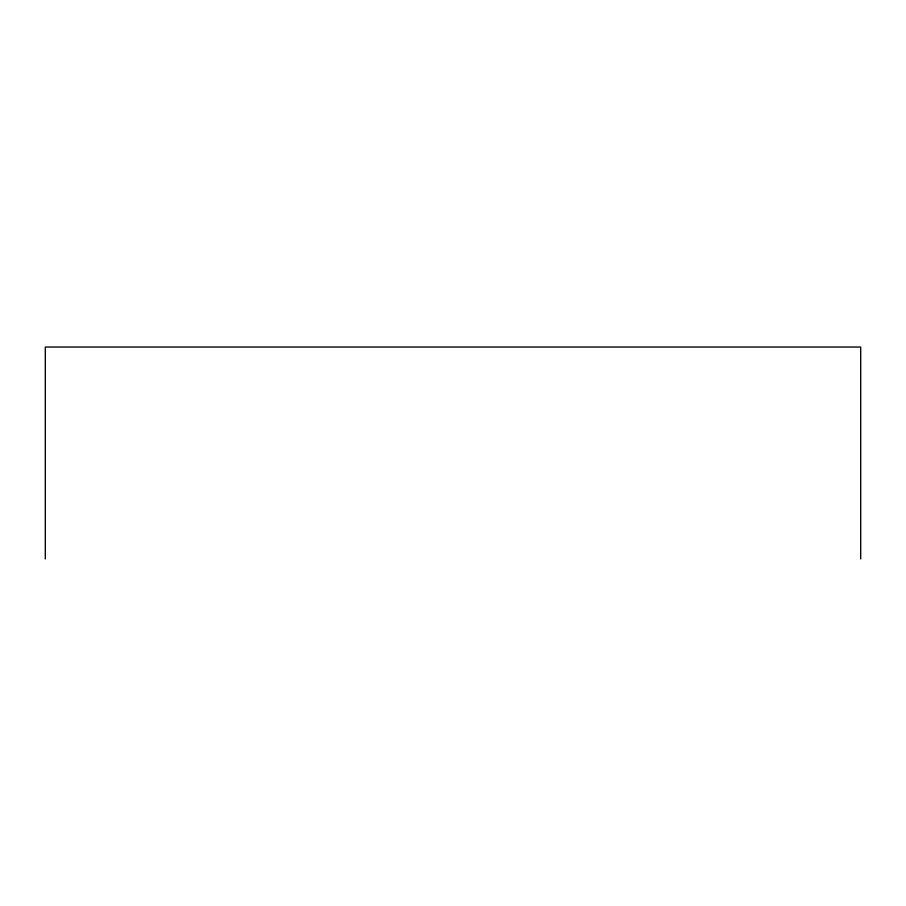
<?xml version="1.0" encoding="UTF-8"?>
<svg xmlns="http://www.w3.org/2000/svg" width="906" height="906" viewBox="0 0 906 906"><rect width="100%" height="100%" fill="white"/><g stroke="black" fill="none" stroke-linecap="round" stroke-linejoin="round"><path stroke-width="1.36" d="M860.7 558.957L860.7 347.043L45.3 347.043L45.3 558.957"/></g></svg>
